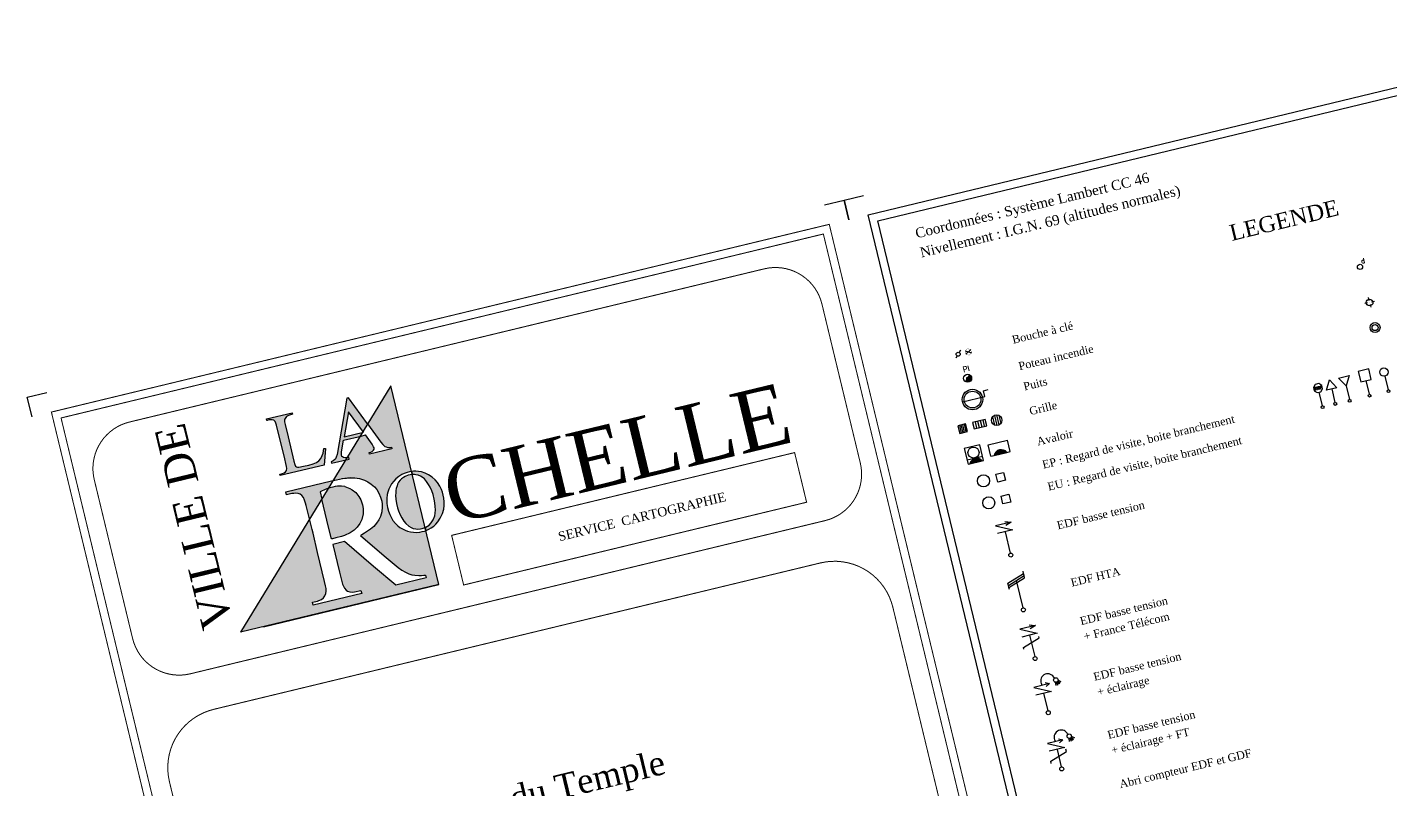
# Model space of a CAD drawing. Header units: metres. Extents: x 1379206 to 1379549, y 5225925 to 5226061.
# Drawn here: x 1379205.7 to 1379273.9, y 5225962.6 to 5226000.8 of the extents above; entities that cross this region are included whole.
import ezdxf
from ezdxf.enums import TextEntityAlignment as Align

# ---------------------------------------------------------------- set-up
doc = ezdxf.new("R2010")
doc.units = ezdxf.units.M
doc.header["$LTSCALE"] = 2
doc.layers.add('CARTOUCHE', color=7, linetype='Continuous')
doc.styles.get("Standard").update_dxf_attribs({"font": 'romans.shx'})
doc.styles.add('TNR', font='times.ttf', dxfattribs={"width": 0.999})

msp = doc.modelspace()

# ---------------------------------------------------------------- hatches: boundary and pattern name
at = {"layer": 'CARTOUCHE'}
for color, points in [(4, [(1379219.987, 5225972.011), (1379220.237, 5225972.071), (1379220.307, 5225972.093), (1379220.432, 5225972.15), (1379220.53, 5225972.227), (1379220.609, 5225972.326), (1379220.66, 5225972.446), (1379220.674, 5225972.557), (1379220.665, 5225972.688), (1379220.644, 5225972.831), (1379220.59, 5225973.054), (1379220.24, 5225974.504), (1379220.013, 5225975.459), (1379219.967, 5225975.653), (1379219.84, 5225976.169), (1379216.38, 5225970.508), (1379226.301, 5225972.902), (1379225.652, 5225975.591), (1379225.588, 5225975.569), (1379225.473, 5225975.538), (1379225.347, 5225975.517), (1379225.185, 5225975.5), (1379225.033, 5225975.504), (1379224.889, 5225975.523), (1379224.727, 5225975.567), (1379224.616, 5225975.608), (1379224.477, 5225975.679), (1379224.356, 5225975.753), (1379224.258, 5225975.829), (1379224.137, 5225975.939), (1379224.01, 5225976.099), (1379223.929, 5225976.225), (1379223.845, 5225976.395), (1379223.786, 5225976.557), (1379223.733, 5225976.752), (1379223.703, 5225976.947), (1379223.694, 5225977.187), (1379223.718, 5225977.397), (1379223.751, 5225977.519), (1379223.799, 5225977.664), (1379223.863, 5225977.79), (1379223.942, 5225977.923), (1379224.05, 5225978.066), (1379224.147, 5225978.172), (1379224.309, 5225978.303), (1379224.456, 5225978.392), (1379224.574, 5225978.446), (1379224.719, 5225978.495), (1379224.837, 5225978.527), (1379224.94, 5225978.543), (1379223.907, 5225982.822), (1379222.742, 5225980.917), (1379223.397, 5225980.015), (1379223.509, 5225979.889), (1379223.606, 5225979.801), (1379223.665, 5225979.77), (1379223.752, 5225979.745), (1379223.887, 5225979.752), (1379223.927, 5225979.757), (1379223.944, 5225979.685), (1379222.832, 5225979.411), (1379222.813, 5225979.488), (1379222.894, 5225979.513), (1379222.967, 5225979.545), (1379223.039, 5225979.604), (1379223.065, 5225979.665), (1379223.064, 5225979.731), (1379223.042, 5225979.782), (1379222.976, 5225979.908), (1379222.641, 5225980.37), (1379222.411, 5225980.314), (1379222.367, 5225980.303), (1379221.711, 5225979.23), (1379221.807, 5225979.249), (1379221.827, 5225979.165), (1379221.646, 5225979.123), (1379221.022, 5225978.102), (1379221.184, 5225978.135), (1379221.493, 5225978.187), (1379221.891, 5225978.225), (1379222.098, 5225978.224), (1379222.339, 5225978.189), (1379222.582, 5225978.109), (1379222.754, 5225978.025), (1379222.919, 5225977.918), (1379223.081, 5225977.783), (1379223.204, 5225977.643), (1379223.309, 5225977.467), (1379223.393, 5225977.268), (1379223.446, 5225977.067), (1379223.469, 5225976.916), (1379223.471, 5225976.78), (1379223.448, 5225976.524), (1379223.378, 5225976.297), (1379223.305, 5225976.137), (1379223.19, 5225975.962), (1379223.046, 5225975.802), (1379222.883, 5225975.66), (1379222.739, 5225975.554), (1379222.588, 5225975.459), (1379222.457, 5225975.387), (1379222.386, 5225975.348), (1379223.57, 5225974.331), (1379224.268, 5225973.741), (1379224.459, 5225973.613), (1379224.627, 5225973.511), (1379224.798, 5225973.432), (1379224.957, 5225973.385), (1379225.096, 5225973.365), (1379225.3, 5225973.352), (1379225.434, 5225973.353), (1379225.553, 5225973.359), (1379225.637, 5225973.366), (1379225.676, 5225973.224), (1379224.146, 5225972.855), (1379223.043, 5225973.794), (1379221.588, 5225975.04), (1379221, 5225974.898), (1379221.33, 5225973.513), (1379221.431, 5225973.11), (1379221.489, 5225972.91), (1379221.587, 5225972.706), (1379221.663, 5225972.612), (1379221.737, 5225972.568), (1379221.849, 5225972.528), (1379221.969, 5225972.512), (1379222.091, 5225972.524), (1379222.41, 5225972.592), (1379222.45, 5225972.445), (1379220.024, 5225971.859)]), (7, [(1379221.786, 5225981.531), (1379222.512, 5225980.54), (1379222.742, 5225980.917), (1379222.735, 5225980.927), (1379221.779, 5225982.228), (1379221.705, 5225982.21), (1379221.217, 5225979.403), (1379221.177, 5225979.267), (1379221.137, 5225979.181), (1379221.098, 5225979.139), (1379221.023, 5225979.08), (1379220.95, 5225979.046), (1379220.918, 5225979.026), (1379220.934, 5225978.957), (1379221.646, 5225979.123), (1379221.711, 5225979.23), (1379221.702, 5225979.228), (1379221.625, 5225979.226), (1379221.533, 5225979.24), (1379221.48, 5225979.272), (1379221.457, 5225979.303), (1379221.432, 5225979.37), (1379221.431, 5225979.443), (1379221.44, 5225979.522), (1379221.535, 5225980.105), (1379222.367, 5225980.303), (1379222.485, 5225980.496), (1379221.564, 5225980.27)]), (7, [(1379220.63, 5225979.688), (1379220.557, 5225979.688), (1379220.516, 5225979.467), (1379220.469, 5225979.34), (1379220.401, 5225979.194), (1379220.305, 5225979.077), (1379220.179, 5225978.991), (1379220.026, 5225978.932), (1379219.796, 5225978.868), (1379219.532, 5225978.804), (1379219.255, 5225978.748), (1379219.147, 5225978.792), (1379219.099, 5225978.902), (1379219.052, 5225979.065), (1379218.765, 5225980.274), (1379218.617, 5225980.894), (1379218.591, 5225981.02), (1379218.588, 5225981.149), (1379218.687, 5225981.29), (1379218.793, 5225981.346), (1379218.992, 5225981.408), (1379218.973, 5225981.483), (1379217.688, 5225981.174), (1379217.709, 5225981.097), (1379217.721, 5225981.1), (1379217.84, 5225981.135), (1379218.02, 5225981.135), (1379218.116, 5225981.049), (1379218.182, 5225980.9), (1379218.599, 5225979.176), (1379218.658, 5225978.95), (1379218.7, 5225978.725), (1379218.684, 5225978.568), (1379218.551, 5225978.46), (1379218.357, 5225978.413), (1379218.375, 5225978.34), (1379220.567, 5225978.865)]), (5, [(1379254.061, 5225979.346), (1379254.694, 5225979.499, 0.642037)]), (5, [(1379252.843, 5225978.935), (1379252.85, 5225978.936), (1379253.466, 5225979.085, 0.591916)]), (4, [(1379224.187, 5225976.943), (1379224.237, 5225976.737), (1379224.285, 5225976.58), (1379224.362, 5225976.38), (1379224.444, 5225976.221), (1379224.548, 5225976.057), (1379224.648, 5225975.938), (1379224.794, 5225975.809), (1379224.915, 5225975.738), (1379225.021, 5225975.699), (1379225.146, 5225975.672), (1379225.256, 5225975.663), (1379225.382, 5225975.675), (1379225.466, 5225975.696), (1379225.567, 5225975.723), (1379225.615, 5225975.746), (1379225.615, 5225975.746), (1379224.978, 5225978.386), (1379224.976, 5225978.392), (1379224.87, 5225978.377), (1379224.768, 5225978.356), (1379224.619, 5225978.302), (1379224.531, 5225978.252), (1379224.437, 5225978.18), (1379224.372, 5225978.11), (1379224.293, 5225978.005), (1379224.241, 5225977.91), (1379224.211, 5225977.828), (1379224.173, 5225977.701), (1379224.154, 5225977.589), (1379224.145, 5225977.476), (1379224.139, 5225977.338), (1379224.154, 5225977.168)]), (7, [(1379226.526, 5225977.355), (1379226.485, 5225977.509), (1379226.437, 5225977.648), (1379226.359, 5225977.812), (1379226.24, 5225977.99), (1379226.112, 5225978.135), (1379225.964, 5225978.26), (1379225.789, 5225978.376), (1379225.619, 5225978.456), (1379225.431, 5225978.522), (1379225.28, 5225978.548), (1379225.145, 5225978.558), (1379225.028, 5225978.555), (1379224.958, 5225978.545), (1379224.94, 5225978.543), (1379224.976, 5225978.392), (1379224.981, 5225978.393), (1379224.996, 5225978.389), (1379225.028, 5225978.39), (1379225.078, 5225978.391), (1379225.155, 5225978.385), (1379225.273, 5225978.356), (1379225.38, 5225978.314), (1379225.468, 5225978.26), (1379225.578, 5225978.175), (1379225.691, 5225978.049), (1379225.792, 5225977.899), (1379225.867, 5225977.766), (1379225.949, 5225977.572), (1379226.01, 5225977.396), (1379226.072, 5225977.154), (1379226.106, 5225976.983), (1379226.126, 5225976.792), (1379226.132, 5225976.633), (1379226.122, 5225976.466), (1379226.096, 5225976.323), (1379226.018, 5225976.126), (1379225.921, 5225975.981), (1379225.812, 5225975.865), (1379225.648, 5225975.761), (1379225.615, 5225975.746), (1379225.652, 5225975.591), (1379225.669, 5225975.597), (1379225.797, 5225975.657), (1379225.918, 5225975.723), (1379226.049, 5225975.82), (1379226.144, 5225975.911), (1379226.257, 5225976.034), (1379226.373, 5225976.205), (1379226.482, 5225976.439), (1379226.545, 5225976.666), (1379226.574, 5225976.844), (1379226.571, 5225977.033), (1379226.554, 5225977.208)]), (7, [(1379219.591, 5225977.115), (1379219.642, 5225976.962), (1379219.675, 5225976.844), (1379219.84, 5225976.169), (1379220.452, 5225977.169), (1379220.365, 5225977.527), (1379220.43, 5225977.556), (1379220.578, 5225977.627), (1379220.71, 5225977.672), (1379220.774, 5225977.696), (1379221.022, 5225978.102), (1379220.933, 5225978.083), (1379218.656, 5225977.534), (1379218.691, 5225977.38), (1379218.959, 5225977.44), (1379219.045, 5225977.452), (1379219.138, 5225977.457), (1379219.263, 5225977.438), (1379219.365, 5225977.404), (1379219.46, 5225977.342), (1379219.528, 5225977.247)]), (4, [(1379220.452, 5225977.169), (1379220.793, 5225975.754), (1379220.937, 5225975.171), (1379221.158, 5225975.224), (1379221.431, 5225975.29), (1379221.589, 5225975.344), (1379221.868, 5225975.481), (1379222.07, 5225975.616), (1379222.222, 5225975.761), (1379222.35, 5225975.94), (1379222.449, 5225976.143), (1379222.521, 5225976.426), (1379222.52, 5225976.69), (1379222.488, 5225976.885), (1379222.399, 5225977.128), (1379222.31, 5225977.301), (1379222.148, 5225977.488), (1379221.973, 5225977.633), (1379221.848, 5225977.696), (1379221.682, 5225977.759), (1379221.594, 5225977.788), (1379221.443, 5225977.805), (1379221.343, 5225977.812), (1379221.228, 5225977.806), (1379221.124, 5225977.79), (1379221.009, 5225977.767), (1379220.85, 5225977.724), (1379220.774, 5225977.696)])]:
    msp.add_hatch(color=color, dxfattribs=at).paths.add_polyline_path(points)

# ---------------------------------------------------------------- linework, layer by layer
at = {"layer": 'CARTOUCHE', "color": 0}
for p, q in [((1379272.805, 5225987.094), (1379272.77, 5225987.239)), ((1379272.829, 5225986.996), (1379272.829, 5225986.996)), ((1379272.926, 5225987.02), (1379273.072, 5225987.055)), ((1379272.732, 5225986.973), (1379272.586, 5225986.938)), ((1379272.852, 5225986.899), (1379272.888, 5225986.753)), ((1379273.101, 5225985.739), (1379273.101, 5225985.739))]:
    msp.add_line(p, q, dxfattribs=at)
at = {"layer": 'CARTOUCHE', "color": 4}
for p, q in [((1379252.608, 5225984.572), (1379252.926, 5225984.476)), ((1379252.647, 5225984.408), (1379252.887, 5225984.639)), ((1379223.907, 5225982.822), (1379216.38, 5225970.508)), ((1379226.301, 5225972.902), (1379223.907, 5225982.822)), ((1379223.944, 5225979.685), (1379222.832, 5225979.411)), ((1379223.887, 5225979.752), (1379223.927, 5225979.757)), ((1379223.927, 5225979.757), (1379223.944, 5225979.685)), ((1379220.933, 5225978.083), (1379221.184, 5225978.135)), ((1379221.184, 5225978.135), (1379221.493, 5225978.187)), ((1379221.891, 5225978.225), (1379221.452, 5225978.18)), ((1379221.493, 5225978.187), (1379221.891, 5225978.225)), ((1379221.343, 5225977.812), (1379221.228, 5225977.806)), ((1379221.443, 5225977.805), (1379221.343, 5225977.812)), ((1379221.594, 5225977.788), (1379221.443, 5225977.805)), ((1379220.793, 5225975.754), (1379220.452, 5225977.169)), ((1379220.013, 5225975.459), (1379219.967, 5225975.653))]:
    msp.add_line(p, q, dxfattribs=at)
at = {"layer": 'CARTOUCHE', "color": 0, "linetype": 'Continuous'}
for p, q in [((1379270.114, 5225982.899), (1379270.024, 5225982.75)), ((1379270.285, 5225982.94), (1379270.114, 5225982.899)), ((1379270.434, 5225982.849), (1379270.285, 5225982.94)), ((1379270.672, 5225982.608), (1379270.824, 5225983.122)), ((1379270.824, 5225983.122), (1379271.194, 5225982.734)), ((1379271.281, 5225983.215), (1379271.803, 5225983.341)), ((1379271.651, 5225982.827), (1379271.281, 5225983.215)), ((1379271.803, 5225983.341), (1379271.651, 5225982.827)), ((1379272.648, 5225983.088), (1379272.813, 5225982.404)), ((1379273.595, 5225983.313), (1379273.76, 5225982.63)), ((1379270.024, 5225982.75), (1379270.065, 5225982.58)), ((1379270.065, 5225982.58), (1379270.213, 5225982.489)), ((1379270.105, 5225982.645), (1379270.09, 5225982.633)), ((1379270.097, 5225982.706), (1379270.147, 5225982.676)), ((1379270.131, 5225982.72), (1379270.145, 5225982.732)), ((1379270.232, 5225982.77), (1379270.156, 5225982.751)), ((1379270.156, 5225982.751), (1379270.161, 5225982.733)), ((1379270.189, 5225982.739), (1379270.161, 5225982.733)), ((1379270.189, 5225982.739), (1379270.212, 5225982.646)), ((1379270.236, 5225982.751), (1379270.208, 5225982.744)), ((1379270.208, 5225982.744), (1379270.231, 5225982.65)), ((1379270.212, 5225982.646), (1379270.231, 5225982.65)), ((1379270.213, 5225982.489), (1379270.384, 5225982.53)), ((1379270.232, 5225982.77), (1379270.236, 5225982.751)), ((1379270.269, 5225982.73), (1379270.274, 5225982.709)), ((1379270.299, 5225982.509), (1379270.463, 5225981.826)), ((1379270.307, 5225982.738), (1379270.311, 5225982.72)), ((1379270.331, 5225982.793), (1379270.35, 5225982.798)), ((1379270.331, 5225982.793), (1379270.358, 5225982.681)), ((1379270.378, 5225982.805), (1379270.35, 5225982.798)), ((1379270.383, 5225982.786), (1379270.354, 5225982.779)), ((1379270.354, 5225982.779), (1379270.359, 5225982.76)), ((1379270.358, 5225982.681), (1379270.377, 5225982.685)), ((1379270.387, 5225982.767), (1379270.359, 5225982.76)), ((1379270.392, 5225982.749), (1379270.363, 5225982.742)), ((1379270.363, 5225982.742), (1379270.377, 5225982.685)), ((1379270.384, 5225982.53), (1379270.475, 5225982.678)), ((1379270.475, 5225982.678), (1379270.434, 5225982.849)), ((1379271.194, 5225982.734), (1379270.672, 5225982.608)), ((1379270.933, 5225982.671), (1379271.098, 5225981.988)), ((1379271.651, 5225982.827), (1379271.816, 5225982.143)), ((1379270.463, 5225981.826), (1379270.463, 5225981.826))]:
    msp.add_line(p, q, dxfattribs=at)
at = {"layer": 'CARTOUCHE', "color": 7}
for p, q in [((1379221.705, 5225982.21), (1379221.217, 5225979.403)), ((1379221.779, 5225982.228), (1379221.705, 5225982.21)), ((1379222.735, 5225980.927), (1379221.779, 5225982.228)), ((1379222.735, 5225980.927), (1379223.397, 5225980.015)), ((1379221.535, 5225980.105), (1379222.411, 5225980.314)), ((1379222.976, 5225979.908), (1379222.641, 5225980.37)), ((1379221.431, 5225979.443), (1379221.44, 5225979.522)), ((1379221.44, 5225979.522), (1379221.535, 5225980.105)), ((1379222.813, 5225979.488), (1379222.894, 5225979.513)), ((1379222.832, 5225979.411), (1379222.813, 5225979.488)), ((1379222.894, 5225979.513), (1379222.967, 5225979.545)), ((1379222.967, 5225979.545), (1379223.039, 5225979.604)), ((1379223.042, 5225979.782), (1379222.976, 5225979.908)), ((1379223.039, 5225979.604), (1379223.065, 5225979.665)), ((1379223.064, 5225979.731), (1379223.042, 5225979.782)), ((1379223.065, 5225979.665), (1379223.064, 5225979.731)), ((1379223.397, 5225980.015), (1379223.509, 5225979.889)), ((1379223.509, 5225979.889), (1379223.606, 5225979.801)), ((1379223.606, 5225979.801), (1379223.665, 5225979.77)), ((1379223.665, 5225979.77), (1379223.752, 5225979.745)), ((1379223.752, 5225979.745), (1379223.887, 5225979.752)), ((1379220.95, 5225979.046), (1379220.918, 5225979.026)), ((1379220.918, 5225979.026), (1379220.934, 5225978.957)), ((1379220.934, 5225978.957), (1379221.827, 5225979.165)), ((1379221.023, 5225979.08), (1379220.95, 5225979.046)), ((1379221.098, 5225979.139), (1379221.023, 5225979.08)), ((1379221.137, 5225979.181), (1379221.098, 5225979.139)), ((1379221.177, 5225979.267), (1379221.137, 5225979.181)), ((1379221.217, 5225979.403), (1379221.177, 5225979.267)), ((1379221.432, 5225979.37), (1379221.431, 5225979.443)), ((1379221.457, 5225979.303), (1379221.432, 5225979.37)), ((1379221.48, 5225979.272), (1379221.457, 5225979.303)), ((1379221.533, 5225979.24), (1379221.48, 5225979.272)), ((1379221.625, 5225979.226), (1379221.533, 5225979.24)), ((1379221.702, 5225979.228), (1379221.625, 5225979.226)), ((1379221.807, 5225979.249), (1379221.702, 5225979.228)), ((1379221.827, 5225979.165), (1379221.807, 5225979.249)), ((1379218.656, 5225977.534), (1379220.933, 5225978.083)), ((1379218.691, 5225977.38), (1379218.656, 5225977.534)), ((1379218.959, 5225977.44), (1379218.691, 5225977.38)), ((1379219.045, 5225977.452), (1379218.959, 5225977.44)), ((1379219.138, 5225977.457), (1379219.045, 5225977.452)), ((1379219.263, 5225977.438), (1379219.138, 5225977.457)), ((1379219.365, 5225977.404), (1379219.263, 5225977.438)), ((1379220.43, 5225977.556), (1379220.365, 5225977.527)), ((1379220.365, 5225977.527), (1379220.452, 5225977.169)), ((1379220.578, 5225977.627), (1379220.43, 5225977.556)), ((1379220.71, 5225977.672), (1379220.578, 5225977.627)), ((1379220.85, 5225977.724), (1379220.71, 5225977.672)), ((1379221.009, 5225977.767), (1379220.85, 5225977.724)), ((1379221.124, 5225977.79), (1379221.009, 5225977.767)), ((1379221.228, 5225977.806), (1379221.124, 5225977.79)), ((1379219.46, 5225977.342), (1379219.365, 5225977.404)), ((1379219.528, 5225977.247), (1379219.46, 5225977.342)), ((1379219.591, 5225977.115), (1379219.528, 5225977.247)), ((1379219.642, 5225976.962), (1379219.591, 5225977.115)), ((1379219.675, 5225976.844), (1379219.642, 5225976.962)), ((1379219.967, 5225975.653), (1379219.675, 5225976.844))]:
    msp.add_line(p, q, dxfattribs=at)
at = {"layer": 'CARTOUCHE', "color": 5}
for p, q in [((1379252.398, 5225980.872), (1379252.492, 5225980.483)), ((1379252.476, 5225980.891), (1379252.57, 5225980.502)), ((1379253.617, 5225981.152), (1379252.981, 5225980.999)), ((1379252.981, 5225980.999), (1379253.058, 5225980.681)), ((1379253.108, 5225981.03), (1379253.185, 5225980.712)), ((1379253.236, 5225981.06), (1379253.312, 5225980.742)), ((1379253.363, 5225981.091), (1379253.439, 5225980.773)), ((1379253.49, 5225981.122), (1379253.567, 5225980.804)), ((1379253.694, 5225980.834), (1379253.617, 5225981.152)), ((1379254.073, 5225981.349), (1379254.194, 5225980.845)), ((1379254.175, 5225981.374), (1379254.297, 5225980.87)), ((1379252.57, 5225980.502), (1379252.57, 5225980.502)), ((1379253.058, 5225980.681), (1379253.694, 5225980.834)), ((1379253.439, 5225980.773), (1379253.439, 5225980.773)), ((1379254.384, 5225978.261), (1379254.384, 5225978.261)), ((1379253.528, 5225978.078), (1379253.528, 5225978.078))]:
    msp.add_line(p, q, dxfattribs=at)
at = {"layer": 'CARTOUCHE', "color": 3}
for p, q in [((1379253.793, 5225976.98), (1379253.793, 5225976.98)), ((1379254.649, 5225977.163), (1379254.649, 5225977.163))]:
    msp.add_line(p, q, dxfattribs=at)
at = {"layer": 'CARTOUCHE', "color": 1}
for p, q in [((1379255.166, 5225973.097), (1379255.497, 5225971.726)), ((1379256.411, 5225967.957), (1379256.437, 5225967.849)), ((1379256.531, 5225967.46), (1379256.742, 5225966.585)), ((1379257.083, 5225965.147), (1379257.109, 5225965.039)), ((1379257.203, 5225964.65), (1379257.414, 5225963.776))]:
    msp.add_line(p, q, dxfattribs=at)
at = {"layer": 'CARTOUCHE'}
for points in [[(1379247.763, 5225991.369), (1379286.646, 5226000.752), (1379300.111, 5225944.954), (1379261.227, 5225935.57)], [(1379248.245, 5225991.074), (1379286.351, 5226000.269), (1379299.629, 5225945.249), (1379261.522, 5225936.053)]]:
    msp.add_lwpolyline(points, close=True, dxfattribs=at)
at = {"layer": 'CARTOUCHE', "color": 7}
for points in [[(1379245.573, 5225991.869), (1379246.556, 5225992.106), (1379246.793, 5225991.124)], [(1379205.728, 5225982.254), (1379206.71, 5225982.491)], [(1379205.965, 5225981.271), (1379205.728, 5225982.254)], [(1379221.564, 5225980.27), (1379222.535, 5225980.508), (1379221.786, 5225981.531), (1379221.564, 5225980.27)], [(1379217.688, 5225981.174), (1379218.973, 5225981.483), (1379218.992, 5225981.408), (1379218.793, 5225981.346), (1379218.687, 5225981.29), (1379218.588, 5225981.149), (1379218.591, 5225981.02), (1379218.617, 5225980.894), (1379218.765, 5225980.274), (1379219.052, 5225979.065), (1379219.099, 5225978.902), (1379219.138, 5225978.812), (1379219.186, 5225978.777), (1379219.238, 5225978.755), (1379219.306, 5225978.758), (1379219.532, 5225978.804), (1379219.796, 5225978.868), (1379220.026, 5225978.932), (1379220.179, 5225978.991), (1379220.305, 5225979.077), (1379220.401, 5225979.194), (1379220.469, 5225979.34), (1379220.516, 5225979.467), (1379220.557, 5225979.688), (1379220.63, 5225979.688), (1379220.567, 5225978.865), (1379218.375, 5225978.34), (1379218.357, 5225978.413), (1379218.487, 5225978.445), (1379218.573, 5225978.478), (1379218.642, 5225978.534), (1379218.687, 5225978.596), (1379218.697, 5225978.697), (1379218.688, 5225978.79), (1379218.658, 5225978.95), (1379218.599, 5225979.176), (1379218.191, 5225980.865), (1379218.154, 5225980.964), (1379218.116, 5225981.049), (1379218.056, 5225981.103), (1379217.975, 5225981.135), (1379217.885, 5225981.135), (1379217.801, 5225981.124), (1379217.721, 5225981.1), (1379217.709, 5225981.097), (1379217.688, 5225981.174)], [(1379222.411, 5225980.314), (1379222.641, 5225980.37)], [(1379224.938, 5225978.543), (1379224.837, 5225978.527), (1379224.719, 5225978.495), (1379224.574, 5225978.446), (1379224.456, 5225978.392), (1379224.309, 5225978.303), (1379224.147, 5225978.172), (1379224.05, 5225978.066), (1379223.942, 5225977.923), (1379223.863, 5225977.79), (1379223.799, 5225977.664), (1379223.751, 5225977.519), (1379223.718, 5225977.397), (1379223.694, 5225977.187), (1379223.703, 5225976.947), (1379223.733, 5225976.752), (1379223.786, 5225976.557), (1379223.845, 5225976.395), (1379223.929, 5225976.225), (1379224.01, 5225976.099), (1379224.137, 5225975.939), (1379224.258, 5225975.829), (1379224.356, 5225975.753), (1379224.477, 5225975.679), (1379224.616, 5225975.608), (1379224.727, 5225975.567), (1379224.889, 5225975.523), (1379225.033, 5225975.504), (1379225.185, 5225975.5), (1379225.347, 5225975.517), (1379225.473, 5225975.538), (1379225.588, 5225975.569), (1379225.669, 5225975.597), (1379225.797, 5225975.657), (1379225.918, 5225975.723), (1379226.049, 5225975.82), (1379226.144, 5225975.911), (1379226.257, 5225976.034), (1379226.373, 5225976.205), (1379226.482, 5225976.439), (1379226.545, 5225976.666), (1379226.574, 5225976.844), (1379226.571, 5225977.033), (1379226.554, 5225977.208), (1379226.526, 5225977.355), (1379226.485, 5225977.509), (1379226.437, 5225977.648), (1379226.359, 5225977.812), (1379226.24, 5225977.99), (1379226.112, 5225978.135), (1379225.964, 5225978.26), (1379225.789, 5225978.376), (1379225.619, 5225978.456), (1379225.431, 5225978.522), (1379225.28, 5225978.548), (1379225.145, 5225978.558), (1379225.028, 5225978.555), (1379224.958, 5225978.545), (1379224.938, 5225978.543)], [(1379224.981, 5225978.393), (1379224.87, 5225978.377), (1379224.768, 5225978.356), (1379224.619, 5225978.302), (1379224.531, 5225978.252), (1379224.437, 5225978.18), (1379224.372, 5225978.11), (1379224.293, 5225978.005), (1379224.241, 5225977.91), (1379224.211, 5225977.828), (1379224.173, 5225977.701), (1379224.154, 5225977.589), (1379224.145, 5225977.476), (1379224.139, 5225977.338), (1379224.154, 5225977.168), (1379224.187, 5225976.943), (1379224.237, 5225976.737), (1379224.285, 5225976.58), (1379224.362, 5225976.38), (1379224.444, 5225976.221), (1379224.548, 5225976.057), (1379224.648, 5225975.938), (1379224.794, 5225975.809), (1379224.915, 5225975.738), (1379225.021, 5225975.699), (1379225.146, 5225975.672), (1379225.256, 5225975.663), (1379225.382, 5225975.675), (1379225.466, 5225975.696), (1379225.567, 5225975.723), (1379225.648, 5225975.761), (1379225.812, 5225975.865), (1379225.921, 5225975.981), (1379226.018, 5225976.126), (1379226.096, 5225976.323), (1379226.122, 5225976.466), (1379226.132, 5225976.633), (1379226.126, 5225976.792), (1379226.106, 5225976.983), (1379226.072, 5225977.154), (1379226.01, 5225977.396), (1379225.949, 5225977.572), (1379225.867, 5225977.766), (1379225.792, 5225977.899), (1379225.691, 5225978.049), (1379225.578, 5225978.175), (1379225.468, 5225978.26), (1379225.38, 5225978.314), (1379225.273, 5225978.356), (1379225.155, 5225978.385), (1379225.078, 5225978.391), (1379225.028, 5225978.39), (1379224.996, 5225978.389), (1379224.981, 5225978.393)], [(1379224.939, 5225978.543), (1379224.978, 5225978.386)], [(1379225.615, 5225975.746), (1379225.649, 5225975.59)]]:
    msp.add_lwpolyline(points, dxfattribs=at)
at = {"layer": 'CARTOUCHE'}
for points in [[(1379246.556, 5225992.106), (1379247.528, 5225992.341)], [(1379246.79, 5225991.134), (1379246.556, 5225992.106)]]:
    msp.add_lwpolyline(points, dxfattribs=at)
at = {"layer": 'CARTOUCHE', "const_width": 0.05, "flags": 128}
for points in [[(1379245.818, 5225990.9), (1379206.934, 5225981.516), (1379220.399, 5225925.718), (1379259.283, 5225935.101)], [(1379220.694, 5225926.201), (1379258.801, 5225935.396), (1379245.523, 5225990.417), (1379207.417, 5225981.221)], [(1379226.942, 5225975.353), (1379227.541, 5225972.871), (1379244.685, 5225977.008), (1379244.086, 5225979.49)]]:
    msp.add_lwpolyline(points, close=True, dxfattribs=at)
msp.add_lwpolyline([(1379242.57, 5225988.676), (1379210.84, 5225981.019, 0.414214), (1379209.077, 5225978.135), (1379210.994, 5225970.194, 0.414214), (1379213.877, 5225968.432), (1379245.607, 5225976.089, 0.414214), (1379247.369, 5225978.972), (1379245.453, 5225986.913, 0.414214), (1379242.57, 5225988.676, 0.53387)], format="xyb", dxfattribs=at)
at = {"layer": 'CARTOUCHE', "color": 4}
for points in [[(1379252.21, 5225984.324), (1379252.144, 5225984.216)], [(1379252.38, 5225984.603), (1379252.314, 5225984.495)], [(1379252.628, 5225983.033), (1379252.734, 5225983.206)], [(1379252.734, 5225983.206), (1379252.84, 5225983.378)], [(1379252.48, 5225982.021), (1379253.598, 5225982.291), (1379253.53, 5225982.58), (1379253.764, 5225982.637)], [(1379221.891, 5225978.225), (1379222.098, 5225978.224), (1379222.339, 5225978.189), (1379222.582, 5225978.109), (1379222.754, 5225978.025), (1379222.919, 5225977.918), (1379223.081, 5225977.783), (1379223.204, 5225977.643), (1379223.309, 5225977.467), (1379223.393, 5225977.268), (1379223.446, 5225977.067), (1379223.469, 5225976.916), (1379223.471, 5225976.78), (1379223.448, 5225976.524), (1379223.378, 5225976.297), (1379223.305, 5225976.137), (1379223.19, 5225975.962), (1379223.046, 5225975.802), (1379222.883, 5225975.66), (1379222.739, 5225975.554), (1379222.588, 5225975.459), (1379222.457, 5225975.387), (1379222.386, 5225975.348), (1379223.57, 5225974.331), (1379224.268, 5225973.741), (1379224.459, 5225973.613), (1379224.627, 5225973.511), (1379224.798, 5225973.432), (1379224.957, 5225973.385), (1379225.096, 5225973.365), (1379225.3, 5225973.352), (1379225.434, 5225973.353), (1379225.553, 5225973.359), (1379225.637, 5225973.366), (1379225.676, 5225973.224), (1379224.146, 5225972.855), (1379223.043, 5225973.794), (1379221.588, 5225975.04), (1379221, 5225974.898), (1379221.33, 5225973.513), (1379221.431, 5225973.11), (1379221.489, 5225972.91), (1379221.587, 5225972.706), (1379221.663, 5225972.612), (1379221.737, 5225972.568), (1379221.849, 5225972.528), (1379221.969, 5225972.512), (1379222.091, 5225972.524), (1379222.41, 5225972.592), (1379222.45, 5225972.445), (1379220.024, 5225971.859), (1379219.987, 5225972.011), (1379220.237, 5225972.071), (1379220.307, 5225972.093), (1379220.432, 5225972.15), (1379220.53, 5225972.227), (1379220.609, 5225972.326), (1379220.66, 5225972.446), (1379220.674, 5225972.557), (1379220.665, 5225972.688), (1379220.644, 5225972.831), (1379220.59, 5225973.054), (1379220.24, 5225974.504)], [(1379221.682, 5225977.759), (1379221.848, 5225977.696), (1379221.973, 5225977.633), (1379222.148, 5225977.488), (1379222.31, 5225977.301), (1379222.399, 5225977.128), (1379222.488, 5225976.885), (1379222.52, 5225976.69), (1379222.521, 5225976.426), (1379222.449, 5225976.143), (1379222.35, 5225975.94), (1379222.222, 5225975.761), (1379222.07, 5225975.616), (1379221.868, 5225975.481), (1379221.589, 5225975.344), (1379221.431, 5225975.29), (1379221.158, 5225975.224), (1379220.981, 5225975.182), (1379220.937, 5225975.171), (1379220.793, 5225975.754)], [(1379221.594, 5225977.788), (1379221.682, 5225977.759)], [(1379220.24, 5225974.504), (1379220.013, 5225975.459)], [(1379226.301, 5225972.902), (1379216.38, 5225970.508)], [(1379217.542, 5225970.788), (1379226.301, 5225972.902)]]:
    msp.add_lwpolyline(points, dxfattribs=at)
at = {"layer": 'CARTOUCHE', "color": 4, "const_width": 0.012}
msp.add_lwpolyline([(1379252.806, 5225984.361), (1379252.926, 5225984.476), (1379252.887, 5225984.639), (1379252.728, 5225984.686), (1379252.608, 5225984.572), (1379252.647, 5225984.408)], close=True, dxfattribs=at)
at = {"layer": 'CARTOUCHE', "color": 0}
msp.add_lwpolyline([(1379272.783, 5225983.673), (1379272.261, 5225983.547), (1379272.387, 5225983.025), (1379272.909, 5225983.151)], close=True, dxfattribs=at)
at = {"layer": 'CARTOUCHE', "color": 4, "const_width": 0.202}
msp.add_lwpolyline([(1379252.787, 5225983.292, -0.991398), (1379252.681, 5225983.119, -0.623481)], format="xyb", dxfattribs=at)
at = {"layer": 'CARTOUCHE', "color": 5}
for points in [[(1379252.337, 5225980.446), (1379252.726, 5225980.539), (1379252.632, 5225980.928), (1379252.243, 5225980.834), (1379252.337, 5225980.446)], [(1379252.321, 5225980.853), (1379252.414, 5225980.464)], [(1379252.554, 5225980.909), (1379252.648, 5225980.521)], [(1379253.981, 5225981.278), (1379254.08, 5225980.867)], [(1379254.289, 5225981.352), (1379254.389, 5225980.941)], [(1379253.346, 5225979.879), (1379252.569, 5225979.691), (1379252.756, 5225978.914), (1379252.85, 5225978.936)], [(1379253.466, 5225979.085), (1379253.534, 5225979.101), (1379253.346, 5225979.879)], [(1379253.755, 5225979.875), (1379254.727, 5225980.109)], [(1379253.892, 5225979.305), (1379253.755, 5225979.875)], [(1379254.061, 5225979.346), (1379254.694, 5225979.499)], [(1379254.694, 5225979.499), (1379254.864, 5225979.54)], [(1379254.864, 5225979.54), (1379254.727, 5225980.109)], [(1379253.488, 5225979.292), (1379252.71, 5225979.104)], [(1379252.85, 5225978.936), (1379253.466, 5225979.085)], [(1379253.892, 5225979.305), (1379254.061, 5225979.346)]]:
    msp.add_lwpolyline(points, dxfattribs=at)
msp.add_lwpolyline([(1379254.237, 5225978.02), (1379254.143, 5225978.409), (1379254.532, 5225978.503), (1379254.626, 5225978.114)], close=True, dxfattribs=at)
at = {"layer": 'CARTOUCHE', "color": 3}
msp.add_lwpolyline([(1379254.502, 5225976.922), (1379254.408, 5225977.311), (1379254.797, 5225977.404), (1379254.891, 5225977.016)], close=True, dxfattribs=at)
at = {"layer": 'CARTOUCHE', "color": 1}
for points in [[(1379254.905, 5225976.016), (1379254.128, 5225975.828), (1379254.999, 5225975.627), (1379254.221, 5225975.439)], [(1379254.59, 5225976.042), (1379254.905, 5225976.016), (1379254.637, 5225975.848)], [(1379254.61, 5225975.533), (1379254.868, 5225974.464)], [(1379254.774, 5225972.853), (1379254.748, 5225972.96), (1379255.533, 5225973.449), (1379255.507, 5225973.556)], [(1379254.8, 5225972.745), (1379254.774, 5225972.853), (1379255.559, 5225973.342), (1379255.533, 5225973.449)], [(1379254.826, 5225972.638), (1379254.8, 5225972.745), (1379255.584, 5225973.235), (1379255.559, 5225973.342)], [(1379256.123, 5225970.845), (1379255.346, 5225970.657), (1379256.217, 5225970.456), (1379255.44, 5225970.268)], [(1379255.808, 5225970.872), (1379256.123, 5225970.845), (1379255.855, 5225970.677)], [(1379255.544, 5225969.671), (1379255.527, 5225969.742), (1379256.311, 5225970.231), (1379256.294, 5225970.303)], [(1379255.828, 5225970.362), (1379256.086, 5225969.293)], [(1379256.826, 5225967.942), (1379256.049, 5225967.755), (1379256.92, 5225967.554), (1379256.142, 5225967.366)], [(1379256.608, 5225967.993), (1379256.826, 5225967.942), (1379256.655, 5225967.798)], [(1379257.119, 5225968.013), (1379257.14, 5225967.855)], [(1379257.172, 5225968.014), (1379257.235, 5225967.871)], [(1379257.209, 5225968.032), (1379257.307, 5225967.911)], [(1379257.239, 5225968.065), (1379257.365, 5225967.973)], [(1379257.254, 5225968.11), (1379257.401, 5225968.053)], [(1379257.28, 5225965.183), (1379257.498, 5225965.133), (1379257.327, 5225964.989)], [(1379257.79, 5225965.203), (1379257.812, 5225965.045)], [(1379257.843, 5225965.204), (1379257.907, 5225965.062)], [(1379257.881, 5225965.222), (1379257.979, 5225965.102)], [(1379257.911, 5225965.256), (1379258.037, 5225965.164)], [(1379257.926, 5225965.3), (1379258.073, 5225965.244)], [(1379257.498, 5225965.133), (1379256.72, 5225964.945), (1379257.592, 5225964.744), (1379256.814, 5225964.557)], [(1379256.919, 5225963.955), (1379256.894, 5225964.062), (1379257.678, 5225964.552), (1379257.652, 5225964.659)]]:
    msp.add_lwpolyline(points, dxfattribs=at)
at = {"layer": 'CARTOUCHE', "const_width": 0.05, "flags": 128}
msp.add_lwpolyline([(1379245.376, 5225973.974), (1379215.047, 5225966.655, 0.414214), (1379212.835, 5225963.035), (1379217.397, 5225944.128), (1379217.397, 5225944.128, 0.414214), (1379221.017, 5225941.915), (1379251.347, 5225949.234, 0.414214), (1379253.559, 5225952.854), (1379248.997, 5225971.761, 0.414214)], format="xyb", close=True, dxfattribs=at)
at = {"layer": 'CARTOUCHE'}
msp.add_circle((1379272.351, 5225988.774), 0.13, dxfattribs=at)
at = {"layer": 'CARTOUCHE', "color": 0}
for centre, radius in [((1379272.829, 5225986.996), 0.167), ((1379273.101, 5225985.739), 0.25), ((1379273.101, 5225985.739), 0.15), ((1379272.829, 5225982.336), 0.07), ((1379273.776, 5225982.562), 0.07), ((1379270.48, 5225981.758), 0.07), ((1379271.114, 5225981.92), 0.07), ((1379271.832, 5225982.075), 0.07)]:
    msp.add_circle(centre, radius, dxfattribs=at)
at = {"layer": 'CARTOUCHE', "color": 4}
for centre, radius in [((1379252.262, 5225984.409), 0.1), ((1379252.734, 5225983.206), 0.202), ((1379252.734, 5225983.206), 0.0439), ((1379252.978, 5225982.141), 0.512), ((1379252.978, 5225982.141), 0.42)]:
    msp.add_circle(centre, radius, dxfattribs=at)
at = {"layer": 'CARTOUCHE', "color": 0, "linetype": 'Continuous'}
msp.add_circle((1379273.545, 5225983.518), 0.211, dxfattribs=at)
at = {"layer": 'CARTOUCHE', "color": 5}
for centre, radius in [((1379254.185, 5225981.11), 0.265), ((1379253.028, 5225979.492), 0.276), ((1379253.528, 5225978.078), 0.3)]:
    msp.add_circle(centre, radius, dxfattribs=at)
at = {"layer": 'CARTOUCHE', "color": 3}
msp.add_circle((1379253.793, 5225976.98), 0.3, dxfattribs=at)
at = {"layer": 'CARTOUCHE', "color": 1}
for centre, radius in [((1379254.892, 5225974.366), 0.1), ((1379255.521, 5225971.628), 0.1), ((1379256.11, 5225969.196), 0.1), ((1379257.143, 5225968.122), 0.112), ((1379256.766, 5225966.488), 0.1), ((1379257.815, 5225965.312), 0.112), ((1379257.437, 5225963.678), 0.1)]:
    msp.add_circle(centre, radius, dxfattribs=at)
at = {"layer": 'CARTOUCHE', "color": 0, "linetype": 'Continuous'}
for centre, radius, start, end in [((1379270.081, 5225982.715), 0.00996, 147.82748, 172.77153), ((1379270.1, 5225982.712), 0.0288, 172.77153, 187.36866), ((1379270.102, 5225982.713), 0.0308, 187.36866, 203.05969), ((1379270.103, 5225982.701), 0.0352, 140.53471, 147.82748), ((1379270.083, 5225982.704), 0.00969, 203.0597, 231.22885), ((1379270.106, 5225982.698), 0.0396, 133.66135, 140.53471), ((1379270.141, 5225982.777), 0.103, 231.22884, 233.56726), ((1379270.126, 5225982.678), 0.0683, 129.65219, 133.66135), ((1379270.091, 5225982.71), 0.0196, 233.56547, 238.92413), ((1379312.728, 5226053.462), 82.625, 238.92593, 238.92898), ((1379270.102, 5225982.707), 0.0306, 123.6603, 129.65219), ((1379270.097, 5225982.714), 0.0224, 108.5656, 123.6603), ((1379292.979, 5226020.685), 44.359, 238.92898, 238.93314), ((1379448.631, 5226279.052), 345.989, 238.93314, 238.94208), ((1379270.139, 5225982.59), 0.153, 102.79798, 108.5656), ((1379270.106, 5225982.698), 0.0203, 133.66135, 140.53471), ((1379270.159, 5225982.804), 0.116, 233.63342, 235.10233), ((1379270.103, 5225982.701), 0.0159, 140.53455, 143.14467), ((1379270.126, 5225982.678), 0.049, 129.65219, 133.66135), ((1379270.11, 5225982.734), 0.0308, 235.10233, 238.92898), ((1379270.1, 5225982.637), 0.0102, 229.292, 246.28265), ((1379270.126, 5225982.761), 0.0625, 238.92898, 241.9234), ((1379270.102, 5225982.707), 0.0113, 123.6603, 129.65219), ((1379270.139, 5225982.59), 0.133, 102.79798, 108.5656), ((1379270.097, 5225982.714), 0.00308, 108.5656, 123.6603), ((1379270.134, 5225982.714), 0.0937, 246.28265, 249.14602), ((1379270.112, 5225982.658), 0.0343, 249.14602, 253.88208), ((1379270.117, 5225982.674), 0.0512, 253.88208, 259.58186), ((1379270.143, 5225982.57), 0.173, 98.35123, 102.79798), ((1379270.108, 5225982.648), 0.00445, 216.15347, 220.3481), ((1379270.105, 5225982.645), 0.000171, 220.34809, 241.85907), ((1379270.108, 5225982.65), 0.00584, 241.85907, 248.32187), ((1379270.117, 5225982.672), 0.0296, 248.32187, 251.19309), ((1379270.159, 5225982.797), 0.162, 251.19309, 251.51405), ((1379270.115, 5225982.664), 0.0213, 251.51405, 252.39833), ((1379270.113, 5225982.659), 0.016, 252.39833, 256.73197), ((1379270.115, 5225982.663), 0.0393, 259.58186, 266.08415), ((1379270.143, 5225982.57), 0.154, 98.35123, 102.79798), ((1379270.119, 5225982.684), 0.042, 256.73197, 259.4022), ((1379270.116, 5225982.667), 0.0248, 259.4022, 262.833), ((1379270.114, 5225982.646), 0.0228, 266.08415, 278.35122), ((1379270.114, 5225982.65), 0.00696, 262.833, 269.30667), ((1379270.114, 5225982.646), 0.00335, 269.30667, 272.21769), ((1379270.112, 5225982.681), 0.0386, 272.21769, 273.07521), ((1379270.113, 5225982.663), 0.0202, 273.07521, 280.5746), ((1379270.071, 5225982.889), 0.251, 280.5746, 282.7014), ((1379270.092, 5225982.795), 0.173, 278.35123, 282.79798), ((1379270.121, 5225982.719), 0.0228, 86.08415, 98.35122), ((1379270.121, 5225982.719), 0.0035, 86.08413, 98.3512), ((1379270.12, 5225982.702), 0.02, 79.58186, 86.08415), ((1379270.12, 5225982.702), 0.0393, 79.58186, 86.08415), ((1379270.118, 5225982.691), 0.0318, 73.88208, 79.58186), ((1379270.083, 5225982.836), 0.195, 282.7014, 285.68179), ((1379270.118, 5225982.691), 0.0512, 73.88208, 79.58186), ((1379270.123, 5225982.707), 0.0149, 69.14602, 73.88208), ((1379270.102, 5225982.651), 0.0744, 67.49772, 69.14602), ((1379270.124, 5225982.714), 0.00873, 39.07507, 41.62137), ((1379270.097, 5225982.775), 0.153, 282.79798, 288.5656), ((1379270.123, 5225982.707), 0.0343, 69.14602, 73.88208), ((1379271.669, 5225985.21), 2.976, 238.94208, 239.0385), ((1379270.102, 5225982.651), 0.0937, 66.28265, 69.14602), ((1379270.131, 5225982.667), 0.0202, 285.68178, 294.96843), ((1379270.156, 5225982.688), 0.0337, 239.0385, 241.81388), ((1379270.135, 5225982.728), 0.0102, 49.292, 66.28265), ((1379270.125, 5225982.68), 0.0342, 294.96844, 296.11295), ((1379270.126, 5225982.632), 0.0291, 58.81942, 62.03296), ((1379270.126, 5225982.668), 0.0232, 306.65625, 308.65105), ((1379270.139, 5225982.65), 0.00117, 296.11294, 302.30702), ((1379270.137, 5225982.653), 0.00489, 302.30704, 306.65625), ((1379269.56, 5225981.762), 1.067, 56.91139, 57.01565), ((1379270.139, 5225982.654), 0.00357, 57.01568, 58.81945), ((1379270.119, 5225982.676), 0.034, 308.65104, 311.65677), ((1379270.124, 5225982.714), 0.0281, 39.07496, 49.292), ((1379270.123, 5225982.672), 0.029, 311.65677, 314.91088), ((1379270.107, 5225982.601), 0.0651, 54.36787, 56.91139), ((1379270.128, 5225982.667), 0.0219, 314.91088, 317.09803), ((1379270.086, 5225982.707), 0.0796, 317.09803, 318.2455), ((1379270.137, 5225982.66), 0.01, 318.2455, 321.83977), ((1379270.145, 5225982.654), 0.000232, 321.83979, 345.64605), ((1379270.145, 5225982.654), 0.000101, 345.64603, 54.36787), ((1379270.138, 5225982.652), 0.0224, 288.5656, 303.6603), ((1379270.109, 5225982.604), 0.0818, 58.92898, 61.9234), ((1379270.134, 5225982.658), 0.0306, 303.6603, 309.65219), ((1379270.125, 5225982.631), 0.0501, 55.10233, 58.92898), ((1379270.109, 5225982.687), 0.0683, 309.65219, 313.66135), ((1379270.076, 5225982.561), 0.136, 53.56726, 55.10233), ((1379270.122, 5225982.623), 0.0585, 51.22884, 53.56726), ((1379270.129, 5225982.667), 0.0396, 313.66135, 320.53471), ((1379270.153, 5225982.661), 0.00969, 23.05969, 51.22884), ((1379270.133, 5225982.664), 0.0352, 320.53471, 327.82748), ((1379270.133, 5225982.652), 0.0308, 7.36866, 23.05969), ((1379270.154, 5225982.65), 0.00996, 327.82748, 352.77153), ((1379270.135, 5225982.653), 0.0288, 352.77153, 7.36866), ((1379270.31, 5225982.741), 0.0604, 169.88042, 176.05867), ((1379270.295, 5225982.742), 0.0461, 176.05867, 180.11157), ((1379270.622, 5225982.742), 0.373, 180.11157, 181.53654), ((1379270.285, 5225982.733), 0.0354, 181.53655, 192.83389), ((1379270.306, 5225982.741), 0.0573, 163.53721, 169.88042), ((1379270.33, 5225982.743), 0.0819, 192.83389, 200.25777), ((1379270.279, 5225982.749), 0.0284, 150.77895, 163.53721), ((1379270.334, 5225982.725), 0.0819, 186.8759, 194.29979), ((1379270.3, 5225982.737), 0.0529, 141.44405, 150.77895), ((1379270.289, 5225982.714), 0.0354, 194.29979, 205.59713), ((1379270.594, 5225982.859), 0.373, 205.59713, 207.02211), ((1379270.294, 5225982.742), 0.0454, 132.91058, 141.44405), ((1379270.303, 5225982.711), 0.0461, 207.02211, 211.07501), ((1379270.271, 5225982.767), 0.0111, 115.5987, 132.91058), ((1379270.315, 5225982.718), 0.0604, 211.07501, 217.25326), ((1379270.277, 5225982.755), 0.025, 106.59832, 115.5987), ((1379270.312, 5225982.716), 0.0573, 217.25326, 223.59647), ((1379270.295, 5225982.742), 0.0268, 176.05867, 180.11157), ((1379270.622, 5225982.742), 0.353, 180.11157, 181.53654), ((1379270.306, 5225982.741), 0.038, 163.53721, 169.88042), ((1379270.31, 5225982.741), 0.0411, 169.88042, 176.05867), ((1379270.285, 5225982.733), 0.0161, 181.53655, 192.83389), ((1379270.301, 5225982.673), 0.11, 102.30944, 106.59832), ((1379270.279, 5225982.749), 0.00905, 150.77895, 163.53721), ((1379270.277, 5225982.755), 0.00565, 106.59832, 181.53994), ((1379270.3, 5225982.737), 0.0336, 149.33868, 150.77895), ((1379270.291, 5225982.697), 0.0284, 223.59647, 236.35473), ((1379270.289, 5225982.714), 0.0161, 194.29979, 205.59713), ((1379270.301, 5225982.673), 0.0905, 102.30944, 106.59832), ((1379270.594, 5225982.859), 0.353, 205.59713, 207.02211), ((1379270.305, 5225982.717), 0.0529, 236.35473, 245.68962), ((1379270.303, 5225982.664), 0.12, 98.92868, 102.30944), ((1379270.303, 5225982.711), 0.0268, 207.02211, 211.07501), ((1379270.315, 5225982.718), 0.0411, 211.07501, 217.25326), ((1379270.303, 5225982.664), 0.1, 98.92868, 102.30944), ((1379270.312, 5225982.716), 0.038, 217.25326, 223.59647), ((1379270.302, 5225982.71), 0.0454, 245.68962, 254.22309), ((1379270.289, 5225982.753), 0.0296, 92.13069, 98.92868), ((1379270.291, 5225982.697), 0.00905, 223.59647, 236.35473), ((1379270.305, 5225982.717), 0.0336, 236.35473, 237.795), ((1379270.292, 5225982.691), 0.00565, 205.59373, 280.53536), ((1379270.289, 5225982.77), 0.0125, 75.29834, 92.13069), ((1379270.282, 5225982.745), 0.0184, 65.64977, 71.95372), ((1379270.289, 5225982.753), 0.0103, 97.54444, 98.92868), ((1379270.281, 5225982.742), 0.0223, 54.95295, 65.64977), ((1379270.293, 5225982.677), 0.0111, 254.22309, 271.53497), ((1379270.282, 5225982.745), 0.0377, 65.64977, 75.29834), ((1379270.277, 5225982.774), 0.0905, 280.53536, 284.82424), ((1379270.292, 5225982.691), 0.025, 271.53498, 280.53536), ((1379270.262, 5225982.728), 0.0452, 36.92901, 42.29024), ((1379270.277, 5225982.774), 0.11, 280.53535, 284.82424), ((1379270.281, 5225982.742), 0.0416, 54.95295, 65.64977), ((1379270.265, 5225982.73), 0.0414, 31.40493, 36.92901), ((1379270.272, 5225982.735), 0.0329, 26.68919, 31.40492), ((1379270.274, 5225982.784), 0.1, 284.82424, 288.20499), ((1379269.984, 5225982.59), 0.355, 24.9288, 26.68919), ((1379270.287, 5225982.752), 0.0297, 42.29024, 54.95295), ((1379270.274, 5225982.784), 0.12, 284.82424, 288.20499), ((1379270.293, 5225982.734), 0.0143, 15.23596, 24.9288), ((1379270.293, 5225982.702), 0.0184, 315.17996, 321.48391), ((1379270.302, 5225982.698), 0.0103, 288.20499, 289.58923), ((1379270.29, 5225982.704), 0.0223, 321.48391, 332.18072), ((1379270.262, 5225982.728), 0.0645, 36.929, 42.29024), ((1379270.3, 5225982.699), 0.0104, 332.18072, 344.84344), ((1379270.267, 5225982.708), 0.0452, 344.84344, 350.20467), ((1379270.297, 5225982.717), 0.0143, 2.20488, 11.89772), ((1379270.27, 5225982.707), 0.0414, 350.20467, 355.72875), ((1379269.957, 5225982.704), 0.355, 0.44449, 2.20488), ((1379270.279, 5225982.706), 0.0329, 355.72875, 0.44449), ((1379270.302, 5225982.698), 0.0296, 288.20499, 295.00298), ((1379270.265, 5225982.73), 0.0607, 31.40493, 36.92901), ((1379270.31, 5225982.683), 0.0125, 295.00299, 311.83534), ((1379270.272, 5225982.735), 0.0522, 26.68919, 31.40493), ((1379270.293, 5225982.702), 0.0377, 311.83534, 321.48391), ((1379269.984, 5225982.59), 0.375, 24.9288, 26.68919), ((1379270.29, 5225982.704), 0.0416, 321.48391, 332.18072), ((1379270.293, 5225982.734), 0.0336, 15.23595, 24.9288), ((1379270.23, 5225982.717), 0.0988, 9.58413, 15.23595), ((1379270.3, 5225982.699), 0.0297, 332.18072, 344.84344), ((1379270.233, 5225982.703), 0.0988, 11.89772, 17.54955), ((1379270.267, 5225982.708), 0.0645, 344.84344, 350.20467), ((1379270.297, 5225982.717), 0.0336, 2.20488, 11.89772), ((1379270.27, 5225982.707), 0.0607, 350.20467, 355.72875), ((1379269.957, 5225982.704), 0.375, 0.44449, 2.20488), ((1379270.279, 5225982.706), 0.0522, 355.72875, 0.44449), ((1379270.385, 5225982.777), 0.029, 283.56684, 103.56684), ((1379270.385, 5225982.777), 0.00966, 283.56684, 103.56684)]:
    msp.add_arc(centre, radius, start, end, dxfattribs=at)
at = {"layer": 'CARTOUCHE', "color": 5}
for centre, radius, start, end in [((1379254.413, 5225979.278), 0.358, 38.16289, 168.97079), ((1379253.196, 5225978.839), 0.365, 42.32293, 164.81591)]:
    msp.add_arc(centre, radius, start, end, dxfattribs=at)
at = {"layer": 'CARTOUCHE', "color": 1}
for centre in [(1379256.743, 5225968.077), (1379257.414, 5225965.267)]:
    msp.add_arc(centre, 0.354, 21.69694, 201.69694, dxfattribs=at)

# ---------------------------------------------------------------- texts
at = {"layer": 'CARTOUCHE', "style": 'TNR', "width": 0.999}
for s, height, p in [('Coordonnées : Système Lambert CC 46', 0.5, (1379250.189, 5225990.199)), ('Nivellement : I.G.N. 69 (altitudes normales)', 0.5, (1379250.421, 5225989.237)), ('LEGENDE', 0.8, (1379265.941, 5225990.068)), ('Bouche à clé', 0.4, (1379255.012, 5225984.928)), ('Poteau incendie', 0.4, (1379255.332, 5225983.605)), ('CHELLE', 3.05, (1379226.99, 5225975.913)), ('Puits', 0.4, (1379255.577, 5225982.59)), ('Grille', 0.4, (1379255.873, 5225981.359)), ('EP : Regard de visite, boite branchement', 0.4, (1379256.519, 5225978.683)), ('Avaloir', 0.4, (1379256.241, 5225979.837)), ('EU : Regard de visite, boite branchement', 0.4, (1379256.784, 5225977.585)), ('EDF basse tension', 0.4, (1379257.252, 5225975.646)), ('EDF HTA', 0.4, (1379257.943, 5225972.785)), ('EDF basse tension', 0.4, (1379258.406, 5225970.863)), ('+ France Télécom', 0.4, (1379258.591, 5225970.099)), ('EDF basse tension', 0.4, (1379259.078, 5225968.078)), ('+ éclairage', 0.4, (1379259.263, 5225967.315)), ('EDF basse tension', 0.4, (1379259.78, 5225965.171)), ('+ éclairage + FT', 0.4, (1379259.964, 5225964.407)), ('Abri compteur EDF et GDF', 0.4, (1379260.374, 5225962.71))]:
    msp.add_text(s, height=height, rotation=13.56684, dxfattribs=at).set_placement(p)
at = {"layer": 'CARTOUCHE', "width": 0.999}
msp.add_text('d', height=0.24, rotation=13.56684, dxfattribs=at).set_placement((1379272.428, 5225988.939))
at = {"layer": 'CARTOUCHE', "color": 4}
msp.add_text('PI', height=0.27, rotation=13.56684, dxfattribs=at).set_placement((1379252.53, 5225983.503))
at = {"layer": 'CARTOUCHE', "color": 7, "style": 'TNR', "width": 0.999}
for s, height, rotation, p in [('VILLE DE', 1.55, 103.56684, (1379216.024, 5225970.894)), ('SERVICE  CARTOGRAPHIE', 0.46, 13.56684, (1379232.332, 5225975.057))]:
    msp.add_text(s, height=height, rotation=rotation, dxfattribs=at).set_placement(p)
at = {"layer": 'CARTOUCHE', "style": 'TNR', "width": 0.999}
msp.add_text('Rue du Temple', height=1.218, rotation=13.56684, dxfattribs=at).set_placement((1379232.102, 5225962.559), align=Align.MIDDLE)

doc.saveas('drawing.dxf')
